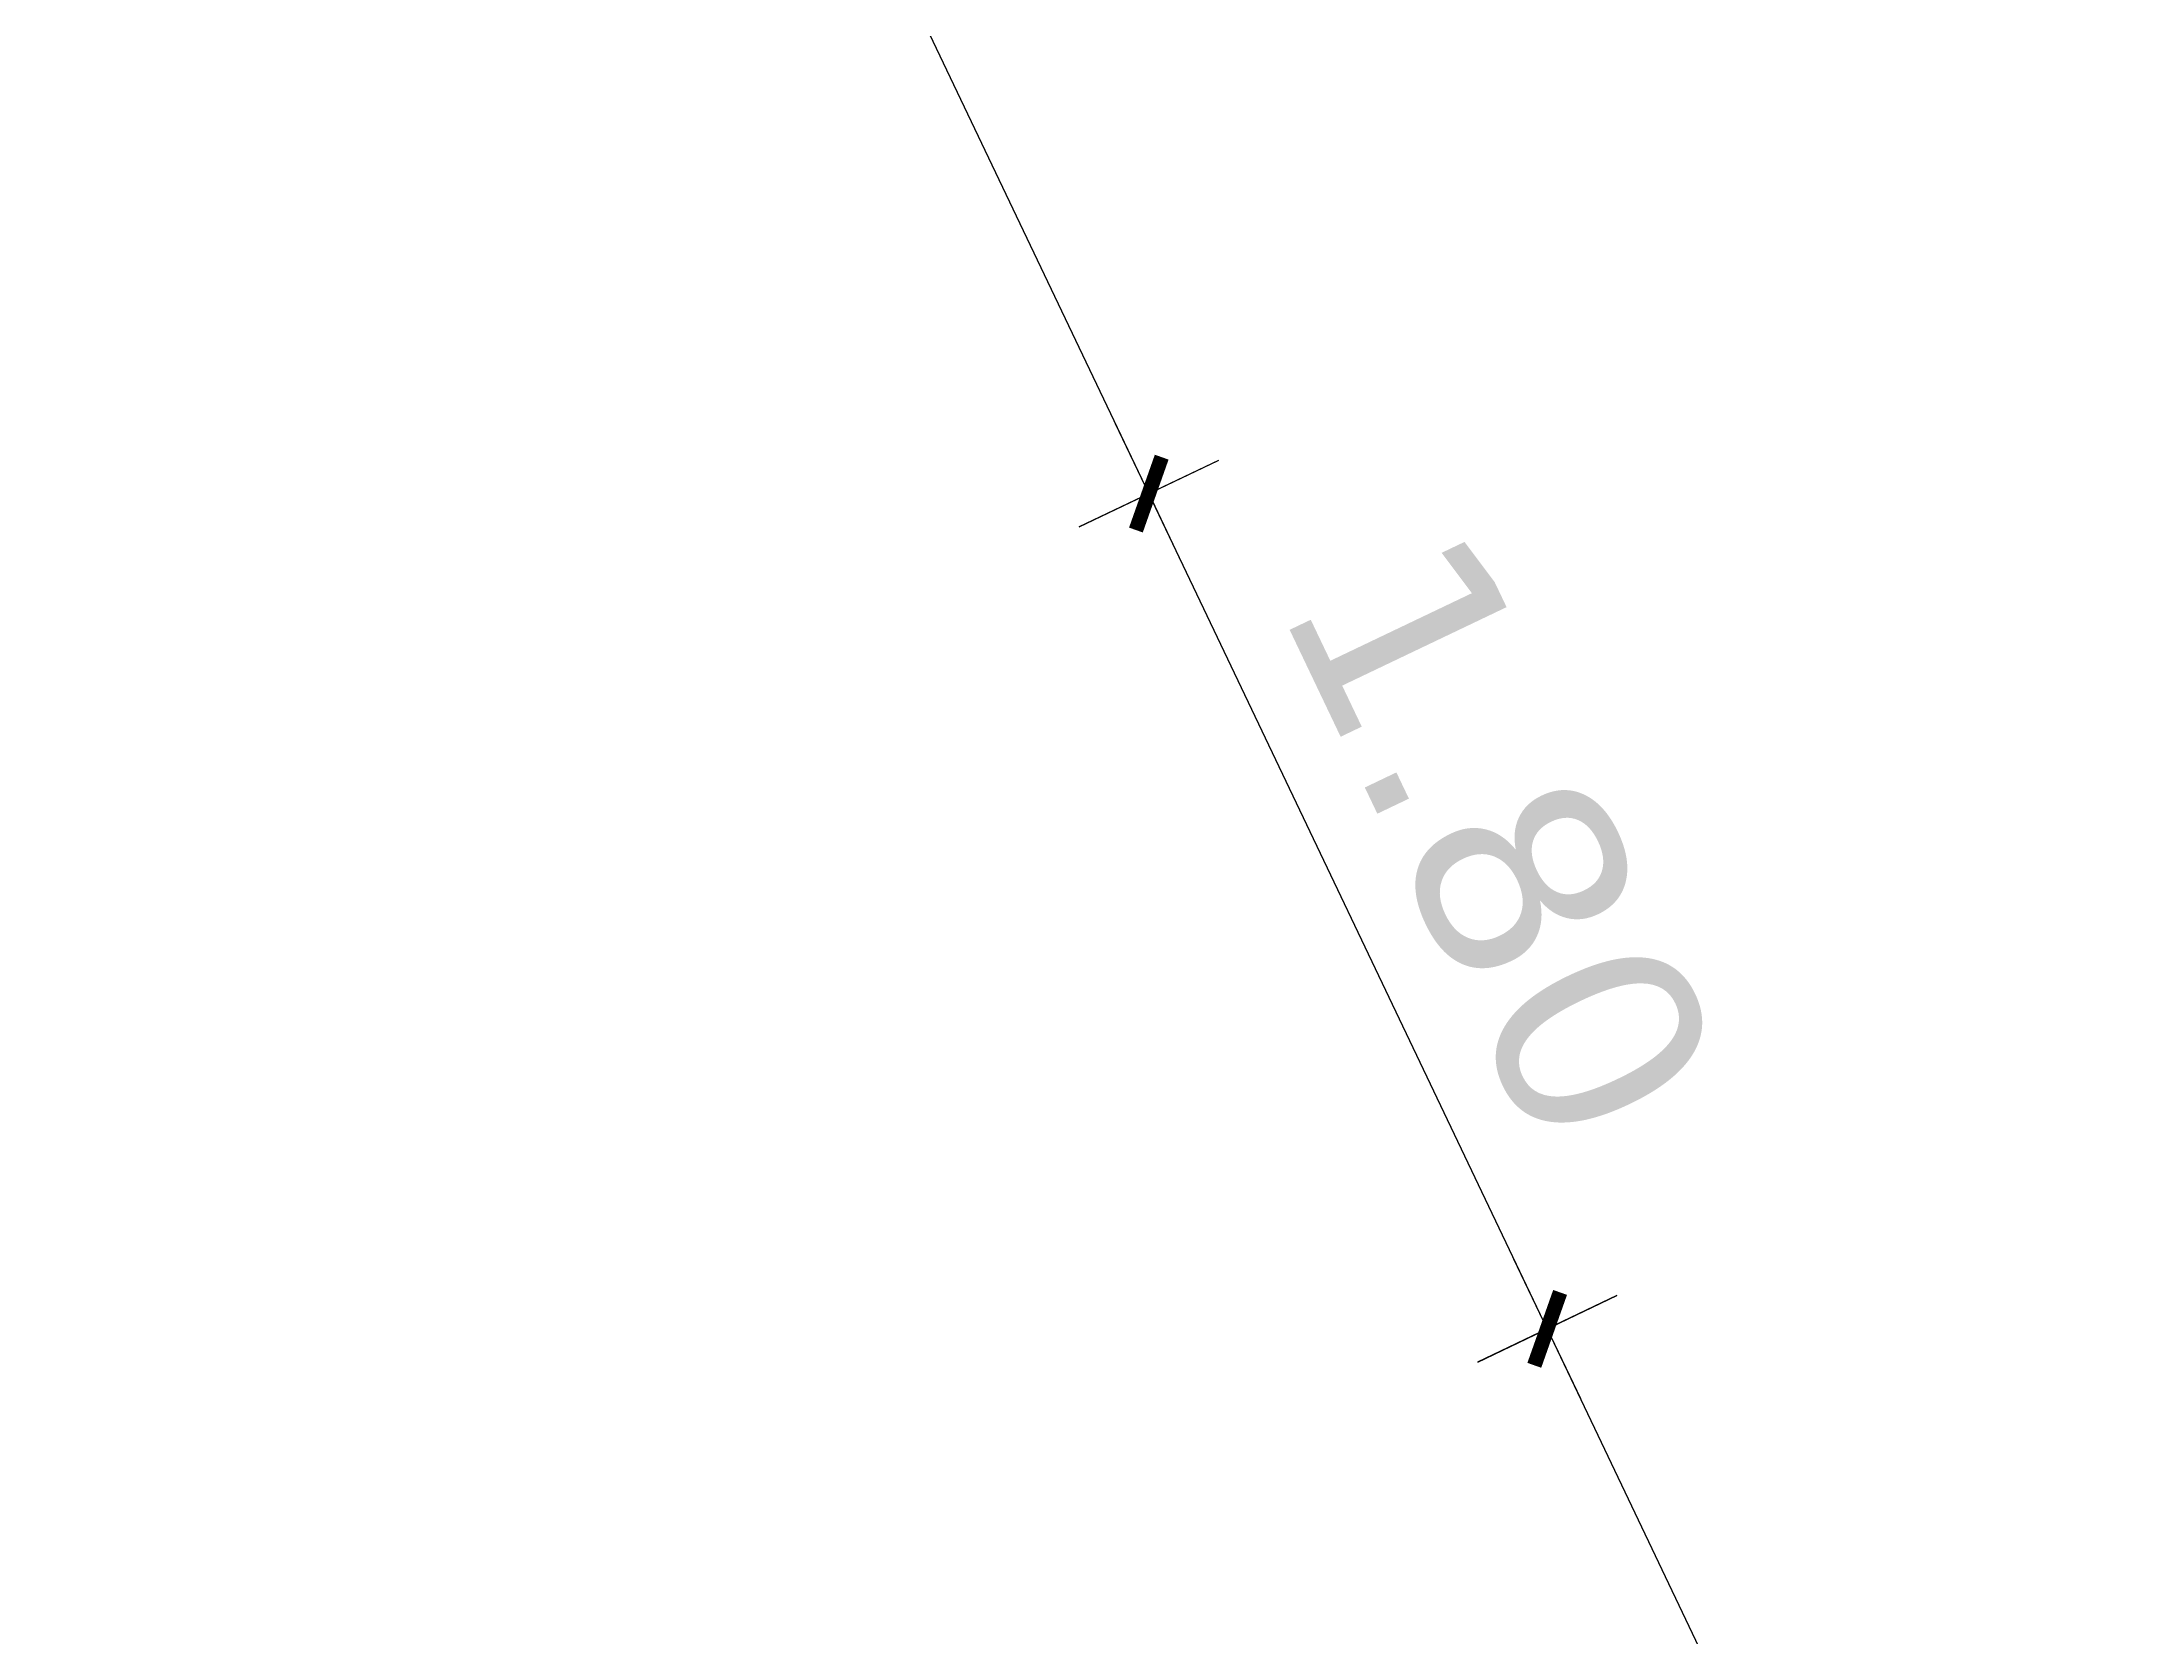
# Model space of a CAD drawing. Header units: metres. Extents: x 679716 to 681053, y 2749449 to 2750332.
# Drawn here: x 680015.26 to 680019.346, y 2749885.139 to 2749888.243 of the extents above; entities that cross this region are included whole.
import ezdxf

# ---------------------------------------------------------------- set-up
doc = ezdxf.new("R2010")
doc.units = ezdxf.units.M
doc.layers.add('01-TX-Length Dimensions 250', color=80, linetype='Continuous')
doc.layers.add('01-TX-Secondary Dimensions 1000', color=152, linetype='Continuous')
doc.styles.add('E100', font='verdana.ttf', dxfattribs={"height": 0.4})
doc.styles.add('E500', font='verdana.ttf', dxfattribs={"height": 1.25})
doc.dimstyles.new('E1000', dxfattribs={"dimscale": 0.03, "dimtxt": 1.25, "dimasz": 1, "dimexe": 0.1, "dimexo": 1, "dimgap": 8, "dimtad": 1, "dimzin": 0, "dimdsep": 46, "dimtxsty": 'E500', "dimblk1": 'LINCOT500', "dimblk2": 'LINCOT500', "dimsah": 1, "dimcen": 0.1, "dimdle": 0.1, "dimse1": 1, "dimse2": 1, "dimclrt": 256, "dimazin": 0, "dimtfac": 0.015385, "dimtofl": 0, "dimtmove": 0, "dimatfit": 3, "dimldrblk": 'LINCOT500', "dimfxl": 1, "dimtolj": 1, "dimtzin": 0, "dimarcsym": 0})
doc.dimstyles.new('E250', dxfattribs={"dimscale": 0.03, "dimtxt": 0.4, "dimasz": 0.5, "dimexe": 0.1, "dimexo": 1, "dimgap": 4, "dimtad": 1, "dimzin": 0, "dimdsep": 46, "dimtxsty": 'E100', "dimblk1": 'LINCOT200', "dimblk2": 'LINCOT200', "dimsah": 1, "dimcen": 0.1, "dimdle": 0.1, "dimse1": 1, "dimse2": 1, "dimclrt": 256, "dimadec": 0, "dimazin": 0, "dimtfac": 0.015385, "dimtofl": 0, "dimtmove": 0, "dimatfit": 3, "dimldrblk": 'LINCOT200', "dimfxl": 1, "dimtolj": 1, "dimtzin": 0, "dimarcsym": 0})

# ---------------------------------------------------------------- blocks, each defined once
blk = doc.blocks.new('LINCOT200')
for p, q in [((0, -10), (0, 10)), ((0, 0), (10, 0))]:
    blk.add_line(p, q)
at = {"const_width": 1.88}
blk.add_lwpolyline([(3.54, -3.54), (-3.54, 3.54)], dxfattribs=at)
blk = doc.blocks.new('*D5')
at = {"layer": '01-TX-Length Dimensions 250', "color": 0, "lineweight": -2, "transparency": 16777216}
blk.add_line((680011.4688, 2749906.3582), (680043.643, 2749838.9398), dxfattribs=at)
at = {"layer": '01-TX-Length Dimensions 250', "color": 0, "lineweight": -2, "transparency": 16777216, "xscale": 0.015, "yscale": 0.015, "zscale": 0.015}
for p, rotation in [((680011.4624, 2749906.3718), 115.5119126984731), ((680043.6494, 2749838.9263), 295.5119126984731)]:
    blk.add_blockref('LINCOT200', p, dxfattribs=dict(at, rotation=rotation))
at = {"layer": '01-TX-Length Dimensions 250', "transparency": 16777216, "insert": (680027.2596, 2749872.5076), "char_height": 0.4, "attachment_point": 5, "rotation": 115.5119, "style": 'E100'}
blk.add_mtext('\\A1;74.73', dxfattribs=at)
blk = doc.blocks.new('*D75')
at = {"layer": '01-TX-Length Dimensions 250', "color": 0, "lineweight": -2, "transparency": 16777216}
for p, q in [((679959.3324, 2750241.4575), (679959.3384, 2750241.4575)), ((679959.3354, 2750241.4545), (679959.3354, 2750241.4605)), ((680127.6395, 2749864.02), (680126.2514, 2749867.133))]:
    blk.add_line(p, q, dxfattribs=at)
at = {"layer": '01-TX-Length Dimensions 250', "color": 0, "lineweight": -2, "transparency": 16777216, "xscale": 0.015, "yscale": 0.015, "zscale": 0.015, "rotation": 114.0326914823444}
blk.add_blockref('LINCOT200', (680126.2453, 2749867.1467), dxfattribs=at)
at = {"layer": '01-TX-Length Dimensions 250', "transparency": 16777216, "insert": (680127.4328, 2749865.2916), "char_height": 0.4, "attachment_point": 5, "rotation": 294.0327, "style": 'E100'}
blk.add_mtext('\\A1;R409.84', dxfattribs=at)
blk = doc.blocks.new('*D748')
at = {"layer": '01-TX-Length Dimensions 250', "color": 0, "lineweight": -2, "transparency": 16777216}
for p, q in [((679959.349, 2750241.4264), (679959.355, 2750241.4264)), ((679959.352, 2750241.4234), (679959.352, 2750241.4294)), ((680162.7873, 2749879.4636), (680161.5642, 2749881.64))]:
    blk.add_line(p, q, dxfattribs=at)
at = {"layer": '01-TX-Length Dimensions 250', "color": 0, "lineweight": -2, "transparency": 16777216, "xscale": 0.015, "yscale": 0.015, "zscale": 0.015, "rotation": 119.3374578272696}
blk.add_blockref('LINCOT200', (680161.5568, 2749881.653), dxfattribs=at)
at = {"layer": '01-TX-Length Dimensions 250', "transparency": 16777216, "insert": (680162.4656, 2749880.7061), "char_height": 0.4, "attachment_point": 5, "rotation": 299.3375, "style": 'E100'}
blk.add_mtext('\\A1;R412.70', dxfattribs=at)
blk = doc.blocks.new('LINCOT500')
for p, q in [((0, -25), (0, 25)), ((0, 0), (25, 0))]:
    blk.add_line(p, q)
at = {"const_width": 4.69}
blk.add_lwpolyline([(8.84, -8.84), (-8.84, 8.84)], dxfattribs=at)
blk = doc.blocks.new('*D931')
at = {"layer": '01-TX-Secondary Dimensions 1000', "color": 0, "lineweight": -2, "transparency": 16777216}
blk.add_line((680134.3874, 2749880.4409), (680139.4449, 2749870.0108), dxfattribs=at)
at = {"layer": '01-TX-Secondary Dimensions 1000', "color": 0, "lineweight": -2, "transparency": 16777216, "xscale": 0.03, "yscale": 0.03, "zscale": 0.03, "rotation": 295.8682605058664}
blk.add_blockref('LINCOT500', (680139.458, 2749869.9838), dxfattribs=at)
at = {"layer": '01-TX-Secondary Dimensions 1000', "transparency": 16777216, "insert": (680136.8308, 2749877.4498), "char_height": 1.25, "attachment_point": 5, "rotation": 295.8683, "style": 'E500'}
blk.add_mtext('\\A1;R412.84', dxfattribs=at)
blk = doc.blocks.new('*D1272')
at = {"layer": '01-TX-Length Dimensions 250', "color": 0, "lineweight": -2, "transparency": 16777216}
blk.add_line((680018.1953, 2749885.7266), (680021.025, 2749879.7973), dxfattribs=at)
at = {"layer": '01-TX-Length Dimensions 250', "color": 0, "lineweight": -2, "transparency": 16777216, "xscale": 0.015, "yscale": 0.015, "zscale": 0.015}
for p, rotation in [((680018.1888, 2749885.7402), 115.5122842100075), ((680021.0315, 2749879.7837), 295.5122842100076)]:
    blk.add_blockref('LINCOT200', p, dxfattribs=dict(at, rotation=rotation))
at = {"layer": '01-TX-Length Dimensions 250', "transparency": 16777216, "insert": (680019.9064, 2749882.9033), "char_height": 0.4, "attachment_point": 5, "rotation": 295.5123, "style": 'E100'}
blk.add_mtext('\\A1;6.60', dxfattribs=at)
blk = doc.blocks.new('*D1273')
at = {"layer": '01-TX-Length Dimensions 250', "color": 0, "lineweight": -2, "transparency": 16777216}
blk.add_line((680018.1827, 2749885.7538), (680017.4204, 2749887.3512), dxfattribs=at)
at = {"layer": '01-TX-Length Dimensions 250', "color": 0, "lineweight": -2, "transparency": 16777216, "xscale": 0.015, "yscale": 0.015, "zscale": 0.015}
for p, rotation in [((680017.4139, 2749887.3647), 115.5122842100075), ((680018.1892, 2749885.7403), 295.5122842100076)]:
    blk.add_blockref('LINCOT200', p, dxfattribs=dict(at, rotation=rotation))
at = {"layer": '01-TX-Length Dimensions 250', "transparency": 16777216, "insert": (680018.0986, 2749886.6943), "char_height": 0.4, "attachment_point": 5, "rotation": 295.5123, "style": 'E100'}
blk.add_mtext('\\A1;1.80', dxfattribs=at)
blk = doc.blocks.new('*D1274')
at = {"layer": '01-TX-Length Dimensions 250', "color": 0, "lineweight": -2, "transparency": 16777216}
blk.add_line((680017.4072, 2749887.3782), (680014.5774, 2749893.3076), dxfattribs=at)
at = {"layer": '01-TX-Length Dimensions 250', "color": 0, "lineweight": -2, "transparency": 16777216, "xscale": 0.015, "yscale": 0.015, "zscale": 0.015}
for p, rotation in [((680014.571, 2749893.3212), 115.5122842100075), ((680017.4137, 2749887.3646), 295.5122842100076)]:
    blk.add_blockref('LINCOT200', p, dxfattribs=dict(at, rotation=rotation))
at = {"layer": '01-TX-Length Dimensions 250', "transparency": 16777216, "insert": (680016.2885, 2749890.4842), "char_height": 0.4, "attachment_point": 5, "rotation": 295.5123, "style": 'E100'}
blk.add_mtext('\\A1;6.60', dxfattribs=at)

msp = doc.modelspace()

# ---------------------------------------------------------------- dimensions: what is measured, and where the dimension line sits
at = {"layer": '01-TX-Length Dimensions 250'}
dim = msp.add_radius_dim(center=(679959.3354, 2750241.4575), mpoint=(680126.2453, 2749867.1467), dimstyle='E250', dxfattribs=at)
dim.commit()
dim.dimension.update_dxf_attribs({"geometry": '*D75', "text_midpoint": (680127.1322, 2749865.1576), "dimtype": 164})
dim = msp.add_radius_dim(center=(679959.352, 2750241.4264), mpoint=(680161.5568, 2749881.653), dimstyle='E250', dxfattribs=at)
dim.commit()
dim.dimension.update_dxf_attribs({"geometry": '*D748', "text_midpoint": (680162.4656, 2749880.7061)})
dim = msp.add_linear_dim(base=(680043.6494, 2749838.9263), p1=(680012.0718, 2749906.6626), p2=(680044.2327, 2749839.2047), angle=115.5119, dimstyle='E250', dxfattribs=at)
dim.commit()
dim.dimension.update_dxf_attribs({"geometry": '*D5', "text_midpoint": (680027.2596, 2749872.5076)})
for base, p1, p2, picture, middle in [((680014.571, 2749893.3212), (680016.5114, 2749886.934), (680013.6684, 2749892.8904), '*D1274', (680016.2885, 2749890.4842)), ((680017.4139, 2749887.3647), (680017.2868, 2749885.3096), (680016.5114, 2749886.934), '*D1273', (680018.0986, 2749886.6943)), ((680021.0315, 2749879.7837), (680017.2876, 2749885.31), (680020.1306, 2749879.3538), '*D1272', (680019.9064, 2749882.9033))]:
    dim = msp.add_linear_dim(base=base, p1=p1, p2=p2, angle=115.5123, dimstyle='E250', override={"dimtad": 4}, dxfattribs=at)
    dim.commit()
    dim.dimension.update_dxf_attribs({"geometry": picture, "text_midpoint": middle})
at = {"layer": '01-TX-Secondary Dimensions 1000'}
dim = msp.add_radius_dim(center=(679959.3344, 2750241.4572), mpoint=(680139.458, 2749869.9838), dimstyle='E1000', dxfattribs=at)
dim.commit()
dim.dimension.update_dxf_attribs({"geometry": '*D931', "text_midpoint": (680136.0268, 2749877.06), "dimtype": 164})

doc.saveas('drawing.dxf')
